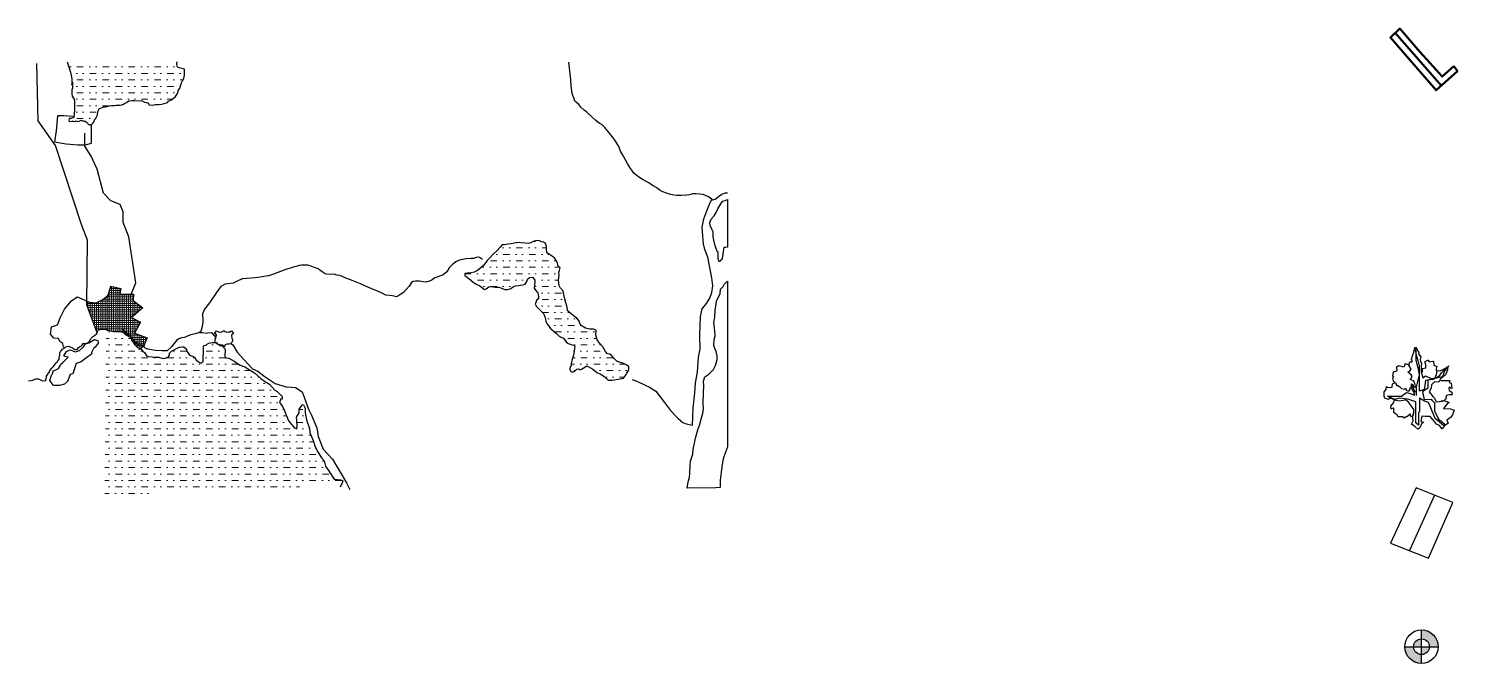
# Model space of a CAD drawing. Header units: metres. Extents: x 708941 to 724052, y 5405153 to 5413472.
# Drawn here: x 709777 to 710330, y 5413227 to 5413472 of the extents above; entities that cross this region are included whole.
import ezdxf

# ---------------------------------------------------------------- set-up
doc = ezdxf.new("R2010")
doc.units = ezdxf.units.M
doc.header["$LTSCALE"] = 12.7
doc.header["$MEASUREMENT"] = 0
for name, color, linetype in [('ARBOL', 96, 'Continuous'), ('PGRIDT', 7, 'Continuous'), ('texto', 7, 'Continuous')]:
    doc.layers.add(name, color=color, linetype=linetype)
for name, color, linetype, lineweight in [('CONSTRUCCIONES', 210, 'Continuous', 30), ('defensa', 20, 'Continuous', 50), ('FORMATO', 7, 'Continuous', 13)]:
    doc.layers.add(name, color=color, linetype=linetype, lineweight=lineweight)
pattern_1 = [(0, (-1664.414, 562.3343), (5, 2.5), [2.5, -2.5, 0, -2.5, 0, -2.5])]

# ---------------------------------------------------------------- blocks, each defined once
blk = doc.blocks.new('ar')
at = {"layer": 'ARBOL', "color": 3}
for points in [[(709355.24, 5412412.47), (709355.24, 5412413.49), (709355.15, 5412414.05), (709355.98, 5412414.98), (709356.17, 5412416.09), (709356.63, 5412415.81), (709358.3, 5412415.9), (709358.4, 5412417.2), (709359.6, 5412417.66), (709359.79, 5412416.92), (709360.07, 5412416.55), (709360.53, 5412416.55), (709361.18, 5412416.09), (709361.92, 5412415.35), (709363.13, 5412415.16), (709363.41, 5412415.53), (709363.87, 5412414.6), (709364.8, 5412414.33), (709365.27, 5412414.98), (709365.27, 5412415.62), (709365.73, 5412415.9), (709365.73, 5412417.2), (709366.47, 5412416.83), (709366.38, 5412415.81), (709367.12, 5412416.18), (709367.4, 5412415.81), (709366.94, 5412417.85), (709366.56, 5412418.31), (709365.27, 5412418.87), (709365.54, 5412419.15), (709366.01, 5412420.08), (709365.64, 5412420.63), (709364.43, 5412421.74), (709365.08, 5412422.21), (709365.64, 5412422.86), (709364.71, 5412424.43), (709365.17, 5412425.64), (709366.01, 5412425.64), (709366.01, 5412426.1), (709365.73, 5412426.75), (709366.19, 5412428.05), (709366.56, 5412429.07), (709366.84, 5412429.9), (709367.12, 5412431.3), (709367.59, 5412431.11), (709368.61, 5412429.35), (709368.51, 5412428.79), (709369.35, 5412427.68), (709369.16, 5412426.57), (709369.26, 5412425.82), (709369.72, 5412424.9), (709369.53, 5412424.43), (709369.53, 5412423.32), (709369.53, 5412421.84), (709370.18, 5412419.52), (709371.21, 5412420.26), (709373.34, 5412419.24), (709374.92, 5412419.52), (709375.47, 5412420.82), (709375.75, 5412422.21), (709377.15, 5412422.3), (709378.07, 5412422.76), (709379.65, 5412423.78), (709379.74, 5412422.58), (709378.91, 5412420.72), (709377.05, 5412419.15), (709376.4, 5412417.85), (709374.73, 5412417.94), (709373.53, 5412416.74), (709373.43, 5412415.53), (709372.6, 5412414.05), (709373.99, 5412412.29), (709374.73, 5412411.64), (709375.38, 5412410.25), (709377.7, 5412410.43), (709378.35, 5412410.71), (709380.39, 5412409.97), (709379.74, 5412409.6), (709378.17, 5412407.65), (709380.86, 5412407.56), (709382.25, 5412407), (709381.6, 5412405.15), (709380.86, 5412404.13), (709379.47, 5412403.11), (709379.93, 5412401.99), (709378.44, 5412400.79), (709377.7, 5412399.77), (709376.59, 5412401.07), (709375.47, 5412401.53), (709374.73, 5412402.55), (709372.97, 5412404.59), (709371.02, 5412404.59), (709369.81, 5412404.68), (709369.44, 5412402.73), (709370.37, 5412402.27), (709369.72, 5412401.99), (709369.07, 5412400.14), (709368.24, 5412399.67), (709367.03, 5412400.69), (709365.82, 5412401.62), (709366.47, 5412402.83), (709366.29, 5412404.31), (709366.66, 5412406.63), (709366.66, 5412407.19), (709365.73, 5412408.48), (709364.62, 5412410.15), (709363.41, 5412410.99), (709362.57, 5412410.71), (709361, 5412410.43), (709359.88, 5412410.71), (709357.28, 5412411.82), (709356.82, 5412411.08), (709355.43, 5412411.64), (709355.15, 5412412.38)], [(709364.8, 5412424.53), (709363.32, 5412424.9), (709362.76, 5412423.6), (709360.9, 5412424.16), (709359.88, 5412423.51), (709360.07, 5412422.76), (709359.98, 5412422.12), (709358.68, 5412421.74), (709358.49, 5412420.26), (709358.77, 5412419.7), (709358.49, 5412419.33), (709358.77, 5412418.04), (709359.33, 5412417.85)], [(709370, 5412421.74), (709370.09, 5412423.14), (709371.3, 5412423.32), (709371.3, 5412424.53), (709371.11, 5412425.27), (709371.11, 5412425.82), (709372.04, 5412426.38), (709372.23, 5412426.29), (709372.6, 5412425.73), (709374.08, 5412425.92), (709374.27, 5412426.01), (709374.45, 5412424.53), (709374.92, 5412424.16), (709375.57, 5412424.06), (709375.38, 5412422.95), (709375.38, 5412422.49), (709375.57, 5412422.02)], [(709377.15, 5412418.5), (709380.39, 5412418.5), (709380.58, 5412418.31), (709380.3, 5412417.76), (709381.14, 5412417.48), (709381.41, 5412415.62), (709381.32, 5412415.25), (709380.49, 5412416), (709380.21, 5412415.44), (709380.39, 5412414.6), (709381.41, 5412413.95), (709381.51, 5412412.93), (709380.3, 5412412.93), (709379.37, 5412412.66), (709379.09, 5412411.91), (709379.19, 5412411.36), (709378.82, 5412411.17), (709378.17, 5412410.52), (709377.24, 5412410.62)], [(709359.14, 5412410.89), (709358.77, 5412409.97), (709357.66, 5412408.48), (709357.75, 5412407.56), (709358.86, 5412407.93), (709358.77, 5412407), (709358.86, 5412406.17), (709359.42, 5412405.89), (709360.16, 5412405.33), (709360.44, 5412404.5), (709361.37, 5412404.59), (709362.39, 5412404.5), (709362.57, 5412404.03), (709363.04, 5412404.13), (709363.69, 5412404.5), (709363.87, 5412404.4), (709365.27, 5412405.61), (709365.27, 5412405.05), (709365.54, 5412404.5), (709366.47, 5412404.87), (709366.84, 5412406.17)]]:
    blk.add_lwpolyline(points, dxfattribs=at)
blk = doc.blocks.new('albor')
at = {"layer": 'ARBOL', "color": 44}
blk.add_lwpolyline([(709367.77, 5412412.61), (709367.77, 5412415.97), (709367.77, 5412415.97), (709368.93, 5412420.69), (709368.5, 5412422.83), (709367.65, 5412426.26), (709367.65, 5412427.97), (709367.65, 5412429.68), (709367.65, 5412431.4), (709367.22, 5412430.11), (709367.86, 5412427.54), (709368.29, 5412426.26), (709368.72, 5412424.12), (709368.72, 5412420.91), (709368.72, 5412418.98), (709368.72, 5412417.48), (709368.72, 5412415.56), (709368.72, 5412414.49), (709370.22, 5412414.92), (709370.86, 5412415.13), (709371.07, 5412416.41), (709371.29, 5412418.55), (709371.93, 5412418.77), (709374.29, 5412418.98), (709376.64, 5412420.27), (709377.5, 5412421.55), (709379.21, 5412423.26), (709380.29, 5412424.12), (709378.57, 5412422.19), (709377.72, 5412419.84), (709372.15, 5412418.55), (709372.15, 5412415.56), (709370, 5412414.06), (709370.65, 5412411.06), (709373.43, 5412411.28), (709373.65, 5412410.85), (709374.72, 5412409.78), (709374.72, 5412406.78), (709376.22, 5412403.57), (709377.29, 5412402.72), (709378.36, 5412401.86), (709378.36, 5412400.79), (709376.43, 5412402.5), (709374.93, 5412403.79), (709373.22, 5412407.85), (709372.36, 5412409.99), (709370.86, 5412410.42), (709368.93, 5412411.7), (709368.93, 5412408.71), (709368.93, 5412406.78), (709368.5, 5412405.71), (709368.5, 5412401.22), (709367.43, 5412402.07), (709367.43, 5412404.86), (709367.43, 5412407.42), (709367.43, 5412410.21), (709364.43, 5412411.28), (709361.22, 5412411.7), (709359.29, 5412411.06), (709356.51, 5412412.35), (709357.58, 5412412.35), (709361.86, 5412412.35), (709363.79, 5412413.85), (709365.29, 5412413.42), (709367, 5412412.78), (709367, 5412413.42), (709365.93, 5412415.34), (709365.93, 5412417.06), (709367, 5412414.27), (709367.43, 5412414.27)], dxfattribs=at)
at = {"layer": 'PGRIDT'}
blk.add_blockref('ar', (0, 0), dxfattribs=at)

msp = doc.modelspace()

# ---------------------------------------------------------------- hatches: boundary and pattern name
at = {"layer": 'FORMATO'}
h = msp.add_hatch(dxfattribs=at)
h.set_pattern_fill('MUDST', color=256, scale=10, style=0)
h.set_pattern_definition(pattern_1)
h.paths.add_polyline_path([(709836.52, 5413451.99), (709836.98, 5413452.9), (709837.28, 5413454.12), (709837.28, 5413455.57), (709837.28, 5413456.48), (709836.9, 5413456.56), (709835.76, 5413456.94), (709834.69, 5413457.17), (709834.38, 5413457.63), (709834.31, 5413458.39), (709834.31, 5413458.92), (709834.37, 5413459.06), (709792.04, 5413458.81), (709793.16, 5413455.33), (709793.64, 5413452.79), (709793.64, 5413450.24), (709793.95, 5413451.51), (709793.95, 5413449.13), (709793.64, 5413448.49), (709793.64, 5413446.9), (709793.79, 5413446.1), (709794.59, 5413444.83), (709794.75, 5413444.03), (709794.75, 5413440.69), (709794.43, 5413437.82), (709793.32, 5413437.35), (709792.68, 5413437.35), (709792.52, 5413436.87), (709792.68, 5413436.23), (709793.64, 5413436.39), (709794.43, 5413436.39), (709794.91, 5413436.23), (709795.39, 5413436.55), (709795.95, 5413436.24), (709796.52, 5413436.42), (709796.97, 5413436.69), (709797.26, 5413436.78), (709797.81, 5413436.56), (709798.13, 5413436.46), (709798.47, 5413436.35), (709798.83, 5413436.31), (709799.36, 5413435.99), (709799.61, 5413435.76), (709799.85, 5413435.48), (709800.02, 5413435.21), (709800.46, 5413434.98), (709800.78, 5413434.93), (709801.2, 5413435.08), (709801.5, 5413435.34), (709801.98, 5413435.72), (709802.36, 5413436.2), (709802.45, 5413436.84), (709802.77, 5413437.31), (709803.11, 5413437.62), (709803.45, 5413438.39), (709803.84, 5413440.37), (709804.37, 5413441.25), (709805.1, 5413441.59), (709805.88, 5413441.88), (709806.7, 5413441.93), (709808.16, 5413442.27), (709808.98, 5413442.46), (709810.19, 5413442.46), (709810.84, 5413442.55), (709811.38, 5413442.6), (709812.26, 5413442.6), (709813.02, 5413442.66), (709813.45, 5413442.82), (709814.05, 5413443.26), (709814.76, 5413443.58), (709815.74, 5413444.18), (709817.05, 5413444.34), (709817.76, 5413444.34), (709819.72, 5413444.29), (709820.64, 5413444.34), (709821.73, 5413443.74), (709822.55, 5413443.53), (709823.36, 5413443.31), (709823.47, 5413442.68), (709824.84, 5413442.59), (709825.91, 5413442.78), (709827.48, 5413442.88), (709828.55, 5413442.98), (709829.43, 5413443.27), (709830.7, 5413443.56), (709831.09, 5413444.15), (709832.27, 5413444.64), (709833.83, 5413445.91), (709834.52, 5413447.08), (709835.1, 5413448.84), (709835.49, 5413448.94), (709835.76, 5413450.01), (709836.14, 5413451.15)])
h = msp.add_hatch(dxfattribs=at)
h.set_pattern_fill('MUDST', color=256, scale=10, style=0)
h.set_pattern_definition(pattern_1)
h.paths.add_polyline_path([(709975.32, 5413362.78), (709976.13, 5413361.94), (709976.74, 5413360.41), (709977.05, 5413358.83), (709977.76, 5413357.76), (709978.99, 5413356.07), (709980.31, 5413354.96), (709981.27, 5413354.13), (709982.17, 5413353.17), (709983.01, 5413352.84), (709983.91, 5413352.39), (709984.4, 5413351.68), (709984.97, 5413350.98), (709985.73, 5413350.35), (709986.46, 5413350.04), (709987.15, 5413349.85), (709988.32, 5413349.61), (709988.19, 5413348.49), (709988.04, 5413347.25), (709987.75, 5413345.87), (709987.23, 5413344.2), (709986.8, 5413342.57), (709986.88, 5413341.62), (709986.46, 5413341.43), (709986.4, 5413340.53), (709986.49, 5413339.88), (709986.79, 5413339.59), (709987.12, 5413339.34), (709987.81, 5413339.36), (709988.24, 5413339.67), (709988.75, 5413340.1), (709989.31, 5413340.74), (709990.35, 5413340.22), (709990.88, 5413340.45), (709991.51, 5413340.8), (709992.09, 5413341.19), (709992.84, 5413341.77), (709993.4, 5413341.43), (709995.2, 5413340.46), (709996.85, 5413339.08), (709998.31, 5413338.53), (709999.62, 5413337.56), (710001.14, 5413336.18), (710002.73, 5413336.11), (710004.25, 5413336.45), (710005.85, 5413336.73), (710007.07, 5413336.89), (710007.82, 5413337.91), (710008.36, 5413338.93), (710009.14, 5413340.19), (710009.11, 5413341.31), (710008.33, 5413342.02), (710006.87, 5413342.7), (710005.47, 5413343.11), (710004.48, 5413343.45), (710003.41, 5413344.65), (710002.48, 5413345.73), (710001.82, 5413346.18), (710000.95, 5413346.36), (710000.2, 5413347.23), (709999.06, 5413349.06), (709997.79, 5413350.47), (709996.86, 5413351.79), (709996.41, 5413353.56), (709996.47, 5413355.48), (709995.48, 5413355.9), (709994.07, 5413355.87), (709992.34, 5413356.23), (709991.13, 5413357.06), (709990.26, 5413358), (709990.14, 5413358.87), (709989.05, 5413360.16), (709987.61, 5413361.22), (709986.06, 5413362.46), (709985.49, 5413363.22), (709985.34, 5413364.35), (709984.83, 5413366.1), (709984.26, 5413368), (709983.88, 5413369.95), (709983.69, 5413370.91), (709982.69, 5413371.76), (709982.16, 5413372.76), (709982.02, 5413374.66), (709982.21, 5413376.9), (709982.15, 5413377.91), (709982.38, 5413378.64), (709982.65, 5413379.57), (709981.74, 5413380.49), (709981.58, 5413381.61), (709980.99, 5413382.52), (709980.35, 5413383.43), (709979.6, 5413384.02), (709978.43, 5413384.76), (709977.46, 5413385.4), (709977.3, 5413386.85), (709977.3, 5413387.91), (709976.93, 5413388.98), (709976.16, 5413389.51), (709975.4, 5413389.72), (709974.56, 5413390.06), (709973.59, 5413390.22), (709972.58, 5413389.97), (709971.28, 5413389.3), (709970.27, 5413389.05), (709969.22, 5413389.13), (709967.53, 5413389.34), (709966.76, 5413389.41), (709965.67, 5413389.28), (709964.76, 5413389.12), (709963.64, 5413388.86), (709962.36, 5413388.78), (709961.06, 5413388.55), (709960.12, 5413388.47), (709959.37, 5413387.61), (709958.04, 5413386.2), (709956.76, 5413384.99), (709955.31, 5413383.31), (709954.3, 5413382.43), (709953.87, 5413381.64), (709952.82, 5413380.4), (709952.05, 5413379.74), (709950.61, 5413378.63), (709949.33, 5413377.97), (709948.11, 5413377.75), (709946.68, 5413377.55), (709945.71, 5413377.41), (709945.66, 5413376.62), (709947.24, 5413375.51), (709948.86, 5413374.17), (709950.06, 5413373.29), (709951.36, 5413372.78), (709952.01, 5413372.3), (709952.84, 5413371.69), (709953.31, 5413371.3), (709953.93, 5413371.51), (709954.54, 5413371.92), (709955.05, 5413372.28), (709956, 5413372.35), (709957.43, 5413372.12), (709958.86, 5413372.08), (709959.64, 5413371.83), (709960.58, 5413371.55), (709961.15, 5413371.18), (709962.22, 5413371.18), (709963.32, 5413371.55), (709964.39, 5413372.24), (709965.37, 5413372.61), (709966.51, 5413372.73), (709968.03, 5413373.02), (709969.05, 5413373.3), (709969.62, 5413374.12), (709970.15, 5413375.31), (709970.77, 5413375.88), (709971.87, 5413375.96), (709972.73, 5413375.1), (709972.81, 5413374.04), (709972.7, 5413373.09), (709972.6, 5413371.8), (709973.06, 5413370.98), (709973.99, 5413369.95), (709974.25, 5413368.4), (709974.2, 5413367.63), (709973.53, 5413367.27), (709973.33, 5413366.55), (709972.99, 5413365.51), (709973.42, 5413364.6), (709974.31, 5413363.75)])
h = msp.add_hatch(dxfattribs=at)
h.set_pattern_fill('ANGLE', color=256, scale=3, style=0)
h.set_pattern_definition([(0, (-1664.4141, 562.3343), (0, 0.825), [0.6, -0.225]), (90, (-1664.4141, 562.3343), (-0.825, 5e-17), [0.6, -0.225])])
h.paths.add_polyline_path([(709821.11, 5413364.15), (709817.37, 5413367.04), (709817.54, 5413369.42), (709812.27, 5413369.59), (709812.61, 5413371.63), (709808.7, 5413372.47), (709807.67, 5413369.08), (709805.63, 5413367.38), (709803.08, 5413366.02), (709800.53, 5413366.36), (709799.51, 5413366.8), (709799.5, 5413365.34), (709803.45, 5413354.64), (709803.75, 5413355.34), (709804.09, 5413355.74), (709804.62, 5413355.81), (709806.16, 5413355.87), (709806.82, 5413355.87), (709807.42, 5413355.54), (709808.29, 5413355.34), (709809.76, 5413355.01), (709810.83, 5413355.01), (709812.49, 5413355.07), (709813.96, 5413354.34), (709814.29, 5413353.87), (709816.56, 5413352.61), (709816.83, 5413351.47), (709817.76, 5413350.27), (709819.1, 5413348.81), (709820.23, 5413348.47), (709820.32, 5413348.38), (709821.45, 5413349.2), (709821.54, 5413349.43), (709821.47, 5413349.52), (709820.42, 5413349.62), (709819.45, 5413349.73), (709818.94, 5413350.04), (709817.91, 5413351.33), (709817.27, 5413352.16), (709817.27, 5413352.16), (709817.91, 5413351.33), (709818.94, 5413350.04), (709819.45, 5413349.73), (709820.42, 5413349.62), (709821.47, 5413349.52), (709821.54, 5413349.43), (709822.81, 5413352.6), (709817.88, 5413354.3), (709820.26, 5413358.54), (709816.69, 5413360.41)])
h = msp.add_hatch(dxfattribs=at)
h.set_pattern_fill('MUDST', color=256, scale=10, style=0)
h.set_pattern_definition(pattern_1)
h.paths.add_polyline_path([(709876.8, 5413322.07), (709876.27, 5413323.66), (709875.32, 5413325.88), (709874.05, 5413327.46), (709874.47, 5413328.94), (709875.11, 5413328.84), (709875.11, 5413329.47), (709875.11, 5413329.79), (709873.1, 5413331.8), (709872.15, 5413332.33), (709870.14, 5413334.55), (709868.23, 5413335.81), (709866.75, 5413336.76), (709864.32, 5413338.98), (709860.62, 5413341.31), (709858.81, 5413341.95), (709857.38, 5413342.87), (709856.79, 5413343.37), (709854.36, 5413344.63), (709853.35, 5413344.8), (709852.85, 5413345.14), (709852.85, 5413346.14), (709853.01, 5413347.57), (709853.01, 5413348.16), (709852.01, 5413349.33), (709851.08, 5413349.58), (709850.54, 5413349.92), (709850.25, 5413349.97), (709849.77, 5413350.27), (709849.25, 5413350.67), (709848.98, 5413350.67), (709847.97, 5413350.67), (709846.63, 5413350.51), (709845.79, 5413349.92), (709845.62, 5413349.67), (709844.86, 5413349.58), (709844.7, 5413349.58), (709844.61, 5413348.91), (709844.61, 5413347.65), (709844.61, 5413346.48), (709844.44, 5413345.56), (709844.44, 5413344.38), (709844.44, 5413343.37), (709844.02, 5413342.87), (709843.52, 5413342.87), (709843.18, 5413342.95), (709841.76, 5413343.88), (709841.34, 5413344.8), (709840.75, 5413345.3), (709839.24, 5413345.89), (709838.4, 5413346.98), (709838.06, 5413347.74), (709838.06, 5413348.16), (709836.97, 5413349.08), (709836.55, 5413349), (709835.37, 5413348.91), (709834.45, 5413348.49), (709833.52, 5413347.99), (709832.18, 5413347.4), (709831.51, 5413346.65), (709831.42, 5413345.81), (709831.26, 5413345.39), (709830.75, 5413345.05), (709829.83, 5413344.72), (709829.66, 5413344.72), (709828.99, 5413344.55), (709827.64, 5413344.97), (709827.39, 5413345.05), (709826.64, 5413345.05), (709825.8, 5413345.05), (709824.79, 5413345.14), (709823.36, 5413345.3), (709822.6, 5413345.56), (709821.76, 5413346.81), (709821.17, 5413347.41), (709820.23, 5413348.47), (709819.1, 5413348.81), (709817.76, 5413350.27), (709816.83, 5413351.47), (709816.56, 5413352.61), (709814.29, 5413353.87), (709813.96, 5413354.34), (709812.49, 5413355.07), (709810.83, 5413355.01), (709809.76, 5413355.01), (709808.29, 5413355.34), (709807.42, 5413355.54), (709807.01, 5413355.77), (709806.39, 5413291.55), (709897.82, 5413295.54), (709898.27, 5413296.39), (709898.49, 5413297.24), (709897.75, 5413297.56), (709895.1, 5413297.87), (709893.2, 5413300.83), (709891.82, 5413302.95), (709891.29, 5413304.95), (709890.24, 5413306.12), (709888.75, 5413308.55), (709887.7, 5413310.77), (709887.06, 5413312.77), (709885.79, 5413315.94), (709885.58, 5413317.53), (709884.84, 5413319.64), (709884.52, 5413320.81), (709883.99, 5413323.55), (709883.89, 5413325.35), (709883.25, 5413326.62), (709882.83, 5413326.72), (709882.51, 5413326.09), (709881.67, 5413324.93), (709881.56, 5413323.55), (709880.61, 5413321.86), (709880.72, 5413320.59), (709880.82, 5413318.38), (709880.82, 5413317.85), (709879.87, 5413317.64), (709878.81, 5413318.9), (709877.54, 5413320.49)])
at = {"layer": 'texto'}
h = msp.add_hatch(color=256, dxfattribs=at)
h.paths.add_polyline_path([(710312.79, 5413233.03), (710309.37, 5413233.03, 0.414214), (710315.84, 5413226.57), (710315.84, 5413229.99, -0.414214)])
h.paths.add_polyline_path([(710315.84, 5413236.08, 0.414214), (710312.79, 5413233.03), (710315.84, 5413233.03)])
h.paths.add_polyline_path([(710318.88, 5413233.03), (710315.84, 5413233.03), (710315.84, 5413229.99, 0.414214)])
h.paths.add_polyline_path([(710315.84, 5413239.5), (710315.84, 5413236.08, -0.414214), (710318.88, 5413233.03), (710322.3, 5413233.03, 0.414214)])

# ---------------------------------------------------------------- linework, layer by layer
at = {"color": 252}
for points in [[(709803.52, 5413354.46), (709799.5, 5413365.34), (709799.77, 5413390.35), (709797.59, 5413396.05), (709787.4, 5413426.93), (709780.68, 5413436.53), (709780.19, 5413458.62)], [(710041.23, 5413406.18), (710040.74, 5413406.58), (710039.7, 5413407.24), (710037.88, 5413408.01), (710036.49, 5413408.18), (710035.19, 5413408.29), (710033.8, 5413408.23), (710032.58, 5413407.86), (710031.63, 5413407.73), (710029.38, 5413407.6), (710027.8, 5413407.63), (710026.63, 5413407.78), (710024.92, 5413408.14), (710023.77, 5413408.47), (710022.27, 5413409.08), (710021.33, 5413409.51), (710019.95, 5413410.61), (710018.37, 5413411.54), (710016.91, 5413412.46), (710016.12, 5413412.95), (710014.68, 5413413.63), (710013.45, 5413414.48), (710011.74, 5413415.72), (710011.14, 5413416.29), (710010.38, 5413417.36), (710009.56, 5413418.5), (710008.59, 5413419.97), (710006.7, 5413423.53), (710005.92, 5413424.81), (710005.67, 5413425.42), (710005.56, 5413426.02), (710005.03, 5413426.95), (710004.24, 5413428.2), (710003.21, 5413429.8), (709999.86, 5413433.91), (709998.79, 5413434.98), (709997.97, 5413435.49), (709997.27, 5413435.87), (709996.3, 5413436.75), (709994.91, 5413438.07), (709993, 5413439.72), (709991.89, 5413440.67), (709990.62, 5413441.78), (709989.79, 5413442.78), (709988.88, 5413443.65), (709988.32, 5413444.16), (709987.9, 5413445.34), (709987.49, 5413446.32), (709987.29, 5413447.18), (709986.89, 5413449.92), (709986.68, 5413452.3), (709985.95, 5413459.15)], [(709816.47, 5413369.08), (709818.39, 5413373.88), (709815.75, 5413391.64), (709813.59, 5413397.16), (709813.59, 5413401.24), (709812.39, 5413404.12), (709808.78, 5413405.57), (709805.9, 5413408.45), (709803.5, 5413417.81), (709801.1, 5413422.85), (709798.69, 5413426.69), (709798.69, 5413429.81), (709798.69, 5413431.73)], [(710010.51, 5413336.48), (710012.55, 5413335.62), (710015.47, 5413334.28), (710017.16, 5413333.47), (710018.6, 5413332.58), (710019.64, 5413331.85), (710022.98, 5413327.55), (710024.93, 5413324.97), (710026.9, 5413322.78), (710028.22, 5413321.31), (710030.09, 5413319.78), (710031.34, 5413319.28), (710033.81, 5413318.8), (710033.93, 5413322.01), (710034.09, 5413325.34), (710034.65, 5413331.32), (710034.9, 5413335.06), (710035.7, 5413339.36), (710036.17, 5413345.06), (710036.77, 5413348.31), (710036.66, 5413353.24), (710036.71, 5413357.36), (710036.93, 5413360.78), (710037.55, 5413363.77), (710039.16, 5413365.84), (710040.54, 5413367.9), (710041.3, 5413370.13), (710041.61, 5413372.65), (710041.3, 5413375.71), (710039.71, 5413383.69), (710038.58, 5413386.74), (710038.1, 5413388.97), (710037.77, 5413392), (710037.48, 5413395.42), (710038.15, 5413398.55), (710039.32, 5413401.63), (710040.43, 5413404.26), (710041.1, 5413405.91), (710041.23, 5413406.18), (710041.73, 5413405.94), (710042.57, 5413406.18), (710043.83, 5413407.26), (710045.1, 5413408.11), (710046.48, 5413408.66), (710047.29, 5413408.66)], [(709952.5, 5413382.84), (709951.38, 5413383.67), (709950.45, 5413383.77), (709949.75, 5413383.46), (709949.17, 5413383.27), (709948.07, 5413383.29), (709946.22, 5413383.17), (709944.63, 5413382.88), (709943.33, 5413382.4), (709942.3, 5413381.95), (709940.85, 5413380.84), (709939.67, 5413379.63), (709938.7, 5413378.14), (709937.37, 5413376.9), (709936.34, 5413376.54), (709935.27, 5413376.2), (709934.17, 5413375.77), (709933.05, 5413375.02), (709932.06, 5413374.46), (709930.67, 5413374.14), (709929.42, 5413374.22), (709928.21, 5413374.43), (709926.58, 5413374.45), (709925.68, 5413374.35), (709925.11, 5413373.9), (709924.14, 5413372.56), (709922.96, 5413371.26), (709921.99, 5413370.14), (709920.95, 5413369.41), (709919.86, 5413368.66), (709919.22, 5413368.45), (709917.79, 5413368.84), (709916.53, 5413368.92), (709915.19, 5413369.1), (709913.43, 5413369.89), (709908.21, 5413372.2), (709905.31, 5413373.43), (709901.44, 5413374.92), (709899.66, 5413375.57), (709898.29, 5413376.27), (709897.33, 5413376.62), (709896.24, 5413376.85), (709895.19, 5413377.12), (709893.98, 5413377.1), (709892.19, 5413377.23), (709891.63, 5413377.32), (709890.54, 5413378.06), (709889.6, 5413378.67), (709889.01, 5413379.22), (709887.2, 5413379.9), (709885.94, 5413380.41), (709884.94, 5413380.61), (709883.53, 5413380.67), (709882.47, 5413380.67), (709881.7, 5413380.53), (709878.92, 5413379.75), (709876.12, 5413378.86), (709871.7, 5413377.22), (709870.52, 5413376.81), (709869.77, 5413376.54), (709867.95, 5413376.25), (709866.61, 5413375.96), (709864.6, 5413375.8), (709861.38, 5413375.51), (709859.95, 5413375.37), (709859.51, 5413375.31), (709857.63, 5413374.51), (709856.11, 5413373.72), (709855.01, 5413373.57), (709853.05, 5413373.32), (709851.28, 5413372.38), (709849.94, 5413370.42), (709846.94, 5413366.11), (709844.98, 5413363.67), (709844.23, 5413361.84), (709844.3, 5413359.41), (709844.38, 5413358.54), (709844.06, 5413356.95), (709843.59, 5413354.97), (709842.81, 5413354.48), (709841.4, 5413354.1), (709839.67, 5413353.66), (709838.06, 5413353.01), (709837.26, 5413352.69), (709836.15, 5413352.57), (709835.05, 5413352.11), (709834.19, 5413351.45), (709833.17, 5413350.2), (709832.23, 5413349.01), (709830.54, 5413347.51), (709828.52, 5413347.51), (709826.1, 5413347.69), (709823.1, 5413348.19), (709822.03, 5413348.51), (709821.81, 5413349.02), (709821.47, 5413349.52), (709820.42, 5413349.62), (709819.45, 5413349.73), (709818.94, 5413350.04), (709817.91, 5413351.33), (709817.27, 5413352.16), (709816.53, 5413353.13), (709815.22, 5413354.12), (709814.4, 5413354.78), (709813.66, 5413355.54), (709812.95, 5413355.67)], [(709843.22, 5413354.65), (709844.16, 5413354.65), (709845.62, 5413354.38), (709846.15, 5413354.52), (709847.75, 5413354.65), (709849.39, 5413352.68)], [(709855.2, 5413350.32), (709856.01, 5413349.86), (709857.61, 5413346.93), (709860.27, 5413344.14), (709863.6, 5413340.54), (709865.6, 5413339.61), (709868.53, 5413337.48), (709872.39, 5413334.82), (709876.65, 5413333.62), (709878.65, 5413333.49), (709880.25, 5413333.36), (709882.78, 5413331.63), (709883.58, 5413329.63), (709885.18, 5413324.97), (709886.24, 5413322.84), (709888.51, 5413317.76), (709888.99, 5413314.42), (709890.9, 5413309.4), (709894.49, 5413305.58), (709896.16, 5413302.71), (709899.99, 5413296.5), (709900.71, 5413294.83), (709901.18, 5413293.87)]]:
    msp.add_lwpolyline(points, dxfattribs=at)
at = {"color": 1}
for points in [[(709791.88, 5413459.31), (709793.16, 5413455.33), (709793.64, 5413452.79), (709793.64, 5413452.79), (709793.64, 5413450.24), (709793.95, 5413451.51), (709793.95, 5413449.13), (709793.64, 5413448.49), (709793.64, 5413446.9), (709793.79, 5413446.1), (709794.59, 5413444.83), (709794.75, 5413444.03), (709794.75, 5413440.69), (709794.43, 5413437.82), (709793.32, 5413437.35), (709792.68, 5413437.35), (709792.52, 5413436.87), (709792.68, 5413436.23), (709793.64, 5413436.39), (709794.43, 5413436.39), (709794.91, 5413436.23), (709795.39, 5413436.55), (709795.95, 5413436.24), (709796.52, 5413436.42), (709796.97, 5413436.69), (709797.26, 5413436.78), (709797.81, 5413436.56), (709798.13, 5413436.46), (709798.47, 5413436.35), (709798.83, 5413436.31), (709799.36, 5413435.99), (709799.61, 5413435.76), (709799.85, 5413435.48), (709800.02, 5413435.21), (709800.46, 5413434.98), (709800.78, 5413434.93), (709801.2, 5413435.08), (709801.5, 5413435.34), (709801.98, 5413435.72), (709802.36, 5413436.2), (709802.45, 5413436.84), (709802.77, 5413437.31), (709803.11, 5413437.62), (709803.45, 5413438.39), (709803.84, 5413440.37), (709804.37, 5413441.25), (709805.1, 5413441.59), (709805.88, 5413441.88), (709806.7, 5413441.93), (709808.16, 5413442.27), (709808.98, 5413442.46), (709810.19, 5413442.46), (709810.84, 5413442.55), (709811.38, 5413442.6), (709812.26, 5413442.6), (709813.02, 5413442.66), (709813.45, 5413442.82), (709814.05, 5413443.26), (709814.76, 5413443.58), (709815.74, 5413444.18), (709817.05, 5413444.34), (709817.76, 5413444.34), (709819.72, 5413444.29), (709820.64, 5413444.34), (709821.73, 5413443.74), (709822.55, 5413443.53), (709823.36, 5413443.31), (709823.47, 5413442.68), (709824.84, 5413442.59), (709825.91, 5413442.78), (709827.48, 5413442.88), (709828.55, 5413442.98), (709829.43, 5413443.27), (709830.7, 5413443.56), (709831.09, 5413444.15), (709832.27, 5413444.64), (709833.83, 5413445.91), (709834.52, 5413447.08), (709835.1, 5413448.84), (709835.49, 5413448.94), (709835.76, 5413450.01), (709836.14, 5413451.15), (709836.52, 5413451.99), (709836.98, 5413452.9), (709837.28, 5413454.12), (709837.28, 5413455.57), (709837.28, 5413456.48), (709836.9, 5413456.56), (709835.76, 5413456.94), (709834.69, 5413457.17), (709834.38, 5413457.63), (709834.31, 5413458.39), (709834.31, 5413458.92), (709834.54, 5413459.46)], [(709794.37, 5413438.21), (709790.53, 5413438.45), (709788.12, 5413438.45), (709787.64, 5413432.69), (709786.92, 5413428.37), (709791.49, 5413427.65), (709796.05, 5413427.17), (709798.93, 5413427.17), (709801.34, 5413427.89), (709801.34, 5413431.73), (709801.34, 5413435.09)], [(710047.29, 5413387.56), (710046.58, 5413387.5), (710045.87, 5413387.53), (710045.67, 5413385.98), (710045.45, 5413384.12), (710045.19, 5413382.76), (710044.63, 5413382.6), (710044.32, 5413381.92), (710043.98, 5413382.2), (710043.78, 5413383.41), (710043.67, 5413384.6), (710043.75, 5413385.64), (710043.33, 5413385.98), (710043.11, 5413386.69), (710042.63, 5413388.1), (710042.07, 5413390.33), (710041.78, 5413391.64), (710041.75, 5413393.53), (710041.25, 5413394.56), (710040.68, 5413395.94), (710040.54, 5413397.15), (710040.97, 5413398.39), (710042.14, 5413399.8), (710042.95, 5413401), (710043.66, 5413402.39), (710044.38, 5413403.78), (710045.01, 5413404.76), (710045.5, 5413405.39), (710046.49, 5413405.69), (710047.29, 5413406.09), (710047.29, 5413387.56)], [(709790.5, 5413348.86), (709790.16, 5413350.39), (709788.97, 5413351.07), (709788.46, 5413352.26), (709786.76, 5413352.43), (709785.4, 5413353.96), (709785.74, 5413356.84), (709788.12, 5413357.52), (709789.14, 5413360.24), (709790.84, 5413363.64), (709793.56, 5413366.87), (709795.77, 5413368.4), (709800.53, 5413366.36), (709803.08, 5413366.02), (709805.63, 5413367.38), (709807.67, 5413369.08), (709808.7, 5413372.47), (709812.61, 5413371.63), (709812.27, 5413369.59), (709817.54, 5413369.42), (709817.37, 5413367.04), (709821.11, 5413364.15), (709816.69, 5413360.41), (709820.26, 5413358.54), (709817.88, 5413354.3), (709822.81, 5413352.6), (709821.45, 5413349.2), (709819.58, 5413347.84)], [(710031.76, 5413294.39), (710032.07, 5413296.8), (710032.69, 5413298.53), (710032.75, 5413300.25), (710032.94, 5413303.28), (710033.06, 5413304.88), (710033.99, 5413307.47), (710034.11, 5413309.39), (710034.95, 5413313.68), (710035.81, 5413316.95), (710036.58, 5413319.12), (710037.28, 5413321.53), (710037.75, 5413323.32), (710038.02, 5413325.12), (710037.99, 5413326.99), (710038.02, 5413331.32), (710038.16, 5413333.97), (710038.07, 5413335.8), (710038.55, 5413337.39), (710040.09, 5413338.54), (710041.89, 5413340.34), (710042.74, 5413341.86), (710043.34, 5413344.16), (710043.28, 5413345.62), (710042.98, 5413347.19), (710042.49, 5413348.4), (710042.07, 5413349.61), (710042.19, 5413351.86), (710042.62, 5413353.37), (710042.39, 5413355.35), (710042.01, 5413358.33), (710042.39, 5413360.69), (710042.62, 5413363.13), (710042.93, 5413365.69), (710043.07, 5413366.91), (710043.7, 5413368.07), (710044.45, 5413369.72), (710044.66, 5413371.31), (710045.61, 5413372.37), (710046.08, 5413373.21), (710046.85, 5413374), (710047.29, 5413374.47), (710047.29, 5413310.36), (710046.55, 5413308.29), (710045.66, 5413305.74), (710045.3, 5413303.5), (710044.88, 5413300.58), (710044.44, 5413297.49), (710044.44, 5413294.61), (710042.79, 5413294.47), (710031.76, 5413294.39)], [(709776.93, 5413335.94), (709777.87, 5413336.01), (709778.6, 5413336.21), (709779.4, 5413336.54), (709779.74, 5413336.74), (709780.74, 5413336.68), (709782.34, 5413335.88), (709783.67, 5413336.01), (709783.67, 5413336.48), (709783.81, 5413337.14), (709783.81, 5413337.68), (709784.14, 5413338.08), (709785.07, 5413339.41), (709785.14, 5413339.88), (709786.07, 5413340.94), (709786.47, 5413341.34), (709786.94, 5413341.94), (709787.28, 5413342.41), (709787.41, 5413342.74), (709788.08, 5413343.14), (709788.14, 5413343.54), (709788.48, 5413343.94), (709788.81, 5413344.34), (709788.81, 5413344.67), (709789.01, 5413345.87), (709789.01, 5413346.74), (709789.21, 5413347.07), (709789.54, 5413347.54), (709790.01, 5413348.21), (709790.94, 5413348.67), (709791.08, 5413349.01), (709792.55, 5413349.34), (709792.68, 5413349.21), (709793.88, 5413348.67), (709794.68, 5413348.21), (709795.15, 5413348.07), (709795.68, 5413348.07), (709795.95, 5413348.41), (709796.28, 5413348.81), (709796.68, 5413349.07), (709797.42, 5413349.41), (709797.48, 5413349.61), (709798.15, 5413350.54), (709799.15, 5413350.41), (709799.75, 5413350.61), (709800.42, 5413351.01), (709800.95, 5413351.87), (709801.15, 5413352.41), (709801.69, 5413352.94), (709802.49, 5413353.41), (709803.29, 5413354.27), (709803.75, 5413355.34), (709804.09, 5413355.74), (709804.62, 5413355.81), (709806.16, 5413355.87), (709806.82, 5413355.87), (709807.42, 5413355.54), (709808.29, 5413355.34), (709809.76, 5413355.01), (709810.83, 5413355.01), (709812.49, 5413355.07), (709813.96, 5413354.34), (709814.29, 5413353.87), (709816.56, 5413352.61), (709816.83, 5413351.47), (709817.76, 5413350.27), (709819.1, 5413348.81), (709820.23, 5413348.47), (709821.17, 5413347.41), (709821.76, 5413346.81), (709822.6, 5413345.56), (709823.36, 5413345.3), (709824.79, 5413345.14), (709825.8, 5413345.05), (709826.64, 5413345.05), (709827.39, 5413345.05), (709827.64, 5413344.97), (709828.99, 5413344.55), (709829.66, 5413344.72), (709829.83, 5413344.72), (709830.75, 5413345.05), (709831.26, 5413345.39), (709831.42, 5413345.81), (709831.51, 5413346.65), (709832.18, 5413347.4), (709833.52, 5413347.99), (709834.45, 5413348.49), (709835.37, 5413348.91), (709836.55, 5413349), (709836.97, 5413349.08), (709838.06, 5413348.16), (709838.06, 5413347.74), (709838.4, 5413346.98), (709839.24, 5413345.89), (709840.75, 5413345.3), (709841.34, 5413344.8), (709841.76, 5413343.88), (709843.18, 5413342.95), (709843.52, 5413342.87), (709844.02, 5413342.87), (709844.44, 5413343.37), (709844.44, 5413344.38), (709844.44, 5413345.56), (709844.61, 5413346.48), (709844.61, 5413347.65), (709844.61, 5413348.91), (709844.7, 5413349.58), (709844.86, 5413349.58), (709845.62, 5413349.67), (709845.79, 5413349.92), (709846.63, 5413350.51), (709847.97, 5413350.67), (709848.98, 5413350.67), (709849.65, 5413350.67), (709850.16, 5413350.17), (709851.08, 5413349.58), (709852.01, 5413349.33), (709853.01, 5413348.16), (709853.01, 5413347.57), (709852.85, 5413346.14), (709852.85, 5413345.14), (709853.35, 5413344.8), (709854.36, 5413344.63), (709856.79, 5413343.37), (709857.38, 5413342.87), (709858.81, 5413341.95), (709860.62, 5413341.31), (709864.32, 5413338.98), (709866.75, 5413336.76), (709868.23, 5413335.81), (709870.14, 5413334.55), (709872.15, 5413332.33), (709873.1, 5413331.8), (709875.11, 5413329.79), (709875.11, 5413329.47), (709875.11, 5413328.84), (709874.47, 5413328.94), (709874.05, 5413327.46), (709875.32, 5413325.88), (709876.27, 5413323.66), (709876.8, 5413322.07), (709877.54, 5413320.49), (709878.81, 5413318.9), (709879.87, 5413317.64), (709880.82, 5413317.85), (709880.82, 5413318.38), (709880.72, 5413320.59), (709880.61, 5413321.86), (709881.56, 5413323.55), (709881.67, 5413324.93), (709882.51, 5413326.09), (709882.83, 5413326.72), (709883.25, 5413326.62), (709883.89, 5413325.35), (709883.99, 5413323.55), (709884.52, 5413320.81), (709884.84, 5413319.64), (709885.58, 5413317.53), (709885.79, 5413315.94), (709887.06, 5413312.77), (709887.7, 5413310.77), (709888.75, 5413308.55), (709890.24, 5413306.12), (709891.29, 5413304.95), (709891.82, 5413302.95), (709893.2, 5413300.83), (709895.1, 5413297.87), (709897.75, 5413297.56), (709898.49, 5413297.24), (709898.27, 5413296.39), (709897.43, 5413294.81)], [(709848.93, 5413354.26), (709849.7, 5413355.28), (709850.47, 5413354.88), (709851.13, 5413354.77), (709851.68, 5413354.81), (709852.52, 5413355.43), (709852.92, 5413355.03), (709853.62, 5413354.77), (709854.24, 5413354.81), (709854.75, 5413354.88), (709855.41, 5413355.28), (709856.18, 5413354.19), (709855.52, 5413353.64), (709855.38, 5413353.45), (709855.56, 5413352.43), (709855.78, 5413351.95), (709855.89, 5413351.37), (709855.63, 5413350.67), (709855.01, 5413350.16), (709854.5, 5413350.12), (709853.58, 5413350.05), (709852.96, 5413349.83), (709852.85, 5413349.5), (709852.66, 5413349.02), (709852.45, 5413349.28), (709852.12, 5413349.65), (709851.68, 5413349.75), (709850.91, 5413349.86), (709850.25, 5413349.97), (709849.77, 5413350.27), (709849.26, 5413350.67), (709849.18, 5413351.26), (709849.15, 5413351.99), (709849.33, 5413352.46), (709849.48, 5413352.98), (709849.59, 5413353.6), (709849.44, 5413354), (709848.93, 5413354.3)], [(709786.48, 5413334.27), (709785.15, 5413336.07), (709785.82, 5413338.06), (709786.02, 5413338.32), (709786.35, 5413338.92), (709786.48, 5413339.72), (709787.21, 5413340.05), (709788.54, 5413340.71), (709789.27, 5413341.97), (709789.47, 5413342.3), (709790.13, 5413342.97), (709792.26, 5413345.09), (709791.13, 5413345.29), (709790.53, 5413345.62), (709791.6, 5413347.28), (709792.99, 5413347.88), (709794.65, 5413347.21), (709795.12, 5413347.15), (709796.64, 5413347.61), (709798.17, 5413349.07), (709798.9, 5413350.2), (709800.23, 5413350.6), (709802.49, 5413351.93), (709803.75, 5413351.46), (709803.82, 5413350.47), (709802.69, 5413348.94), (709802.09, 5413348.41), (709801.29, 5413346.88), (709801.43, 5413346.35), (709798.9, 5413344.56), (709797.24, 5413343.3), (709795.32, 5413342.57), (709794.05, 5413338.65), (709792.99, 5413338.39), (709791.93, 5413335.67), (709790.8, 5413334.67), (709788.94, 5413334.14), (709786.81, 5413334.07), (709786.48, 5413334.27)]]:
    msp.add_lwpolyline(points, dxfattribs=at)
msp.add_lwpolyline([(709993.4, 5413341.43), (709995.2, 5413340.46), (709996.85, 5413339.08), (709998.31, 5413338.53), (709999.62, 5413337.56), (710001.14, 5413336.18), (710002.73, 5413336.11), (710004.25, 5413336.45), (710005.85, 5413336.73), (710007.07, 5413336.89), (710007.82, 5413337.91), (710008.36, 5413338.93), (710009.14, 5413340.19), (710009.11, 5413341.31), (710008.33, 5413342.02), (710006.87, 5413342.7), (710005.47, 5413343.11), (710004.48, 5413343.45), (710003.41, 5413344.65), (710002.48, 5413345.73), (710001.82, 5413346.18), (710000.95, 5413346.36), (710000.2, 5413347.23), (709999.06, 5413349.06), (709997.79, 5413350.47), (709996.86, 5413351.79), (709996.41, 5413353.56), (709996.47, 5413355.48), (709995.48, 5413355.9), (709994.07, 5413355.87), (709992.34, 5413356.23), (709991.13, 5413357.06), (709990.26, 5413358), (709990.14, 5413358.87), (709989.05, 5413360.16), (709987.61, 5413361.22), (709986.06, 5413362.46), (709985.49, 5413363.22), (709985.34, 5413364.35), (709984.83, 5413366.1), (709984.26, 5413368), (709983.88, 5413369.95), (709983.69, 5413370.91), (709982.69, 5413371.76), (709982.16, 5413372.76), (709982.02, 5413374.66), (709982.21, 5413376.9), (709982.15, 5413377.91), (709982.38, 5413378.64), (709982.65, 5413379.57), (709981.74, 5413380.49), (709981.58, 5413381.61), (709980.99, 5413382.52), (709980.35, 5413383.43), (709979.6, 5413384.02), (709978.43, 5413384.76), (709977.46, 5413385.4), (709977.3, 5413386.85), (709977.3, 5413387.91), (709976.93, 5413388.98), (709976.16, 5413389.51), (709975.4, 5413389.72), (709974.56, 5413390.06), (709973.59, 5413390.22), (709972.58, 5413389.97), (709971.28, 5413389.3), (709970.27, 5413389.05), (709969.22, 5413389.13), (709967.53, 5413389.34), (709966.76, 5413389.41), (709965.67, 5413389.28), (709964.76, 5413389.12), (709963.64, 5413388.86), (709962.36, 5413388.78), (709961.06, 5413388.55), (709960.12, 5413388.47), (709959.37, 5413387.61), (709958.04, 5413386.2), (709956.76, 5413384.99), (709955.31, 5413383.31), (709954.3, 5413382.43), (709953.87, 5413381.64), (709952.82, 5413380.4), (709952.05, 5413379.74), (709950.61, 5413378.63), (709949.33, 5413377.97), (709948.11, 5413377.75), (709946.68, 5413377.55), (709945.71, 5413377.41), (709945.66, 5413376.62), (709947.24, 5413375.51), (709948.86, 5413374.17), (709950.06, 5413373.29), (709951.36, 5413372.78), (709952.01, 5413372.3), (709952.84, 5413371.69), (709953.31, 5413371.3), (709953.93, 5413371.51), (709954.54, 5413371.92), (709955.05, 5413372.28), (709956, 5413372.35), (709957.43, 5413372.12), (709958.86, 5413372.08), (709959.64, 5413371.83), (709960.58, 5413371.55), (709961.15, 5413371.18), (709962.22, 5413371.18), (709963.32, 5413371.55), (709964.39, 5413372.24), (709965.37, 5413372.61), (709966.51, 5413372.73), (709968.03, 5413373.02), (709969.05, 5413373.3), (709969.62, 5413374.12), (709970.15, 5413375.31), (709970.77, 5413375.88), (709971.87, 5413375.96), (709972.73, 5413375.1), (709972.81, 5413374.04), (709972.7, 5413373.09), (709972.6, 5413371.8), (709973.06, 5413370.98), (709973.99, 5413369.95), (709974.25, 5413368.4), (709974.2, 5413367.63), (709973.53, 5413367.27), (709973.33, 5413366.55), (709973.1, 5413365.86), (709972.95, 5413365.58), (709973.42, 5413364.6), (709974.31, 5413363.75), (709975.32, 5413362.78), (709976.13, 5413361.94), (709976.74, 5413360.41), (709977.05, 5413358.83), (709977.76, 5413357.76), (709978.99, 5413356.07), (709980.31, 5413354.96), (709981.27, 5413354.13), (709982.17, 5413353.17), (709983.01, 5413352.84), (709983.91, 5413352.39), (709983.91, 5413352.39), (709984.4, 5413351.68), (709984.97, 5413350.98), (709985.73, 5413350.35), (709986.46, 5413350.04), (709987.15, 5413349.85), (709987.94, 5413349.69), (709988.29, 5413349.34), (709988.19, 5413348.49), (709988.04, 5413347.25), (709987.75, 5413345.87), (709987.23, 5413344.2), (709986.8, 5413342.57), (709986.88, 5413341.62), (709986.88, 5413341.62), (709986.46, 5413341.43), (709986.4, 5413340.53), (709986.49, 5413339.88), (709986.79, 5413339.59), (709987.12, 5413339.34), (709987.81, 5413339.36), (709988.24, 5413339.67), (709988.75, 5413340.1), (709989.04, 5413340.43), (709989.57, 5413340.61), (709989.92, 5413340.43), (709990.16, 5413340.14), (709990.88, 5413340.45), (709991.51, 5413340.8), (709992.09, 5413341.19), (709992.6, 5413341.59), (709993.02, 5413341.66)], close=True, dxfattribs=at)
at = {"layer": 'CONSTRUCCIONES'}
msp.add_line((710320.88, 5413291.61), (710311.21, 5413270.23), dxfattribs=at)
msp.add_lwpolyline([(710303.88, 5413273.13), (710318.53, 5413267.33), (710327.94, 5413288.77), (710313.81, 5413294.45), (710303.88, 5413273.13)], dxfattribs=at)
at = {"layer": 'defensa'}
msp.add_line((710323.5, 5413450.13), (710305.62, 5413470.49), dxfattribs=at)
msp.add_lwpolyline([(710328.38, 5413457.63), (710323.84, 5413453.62), (710319.14, 5413458.83), (710315.25, 5413463.15), (710307.44, 5413472.19), (710303.8, 5413468.78), (710313.65, 5413457.37), (710321.51, 5413448.34), (710329.74, 5413455.74), (710328.38, 5413457.63)], dxfattribs=at)
at = {"layer": 'texto'}
for p, q in [((710315.84, 5413226.57), (710315.84, 5413239.5)), ((710309.37, 5413233.03), (710322.3, 5413233.03))]:
    msp.add_line(p, q, dxfattribs=at)
for radius in [6.47, 3.04]:
    msp.add_circle((710315.84, 5413233.03), radius, dxfattribs=at)

# ---------------------------------------------------------------- block references
at = {"layer": 'PGRIDT'}
msp.add_blockref('albor', (946.19, 917.56), dxfattribs=at)

doc.saveas('drawing.dxf')
